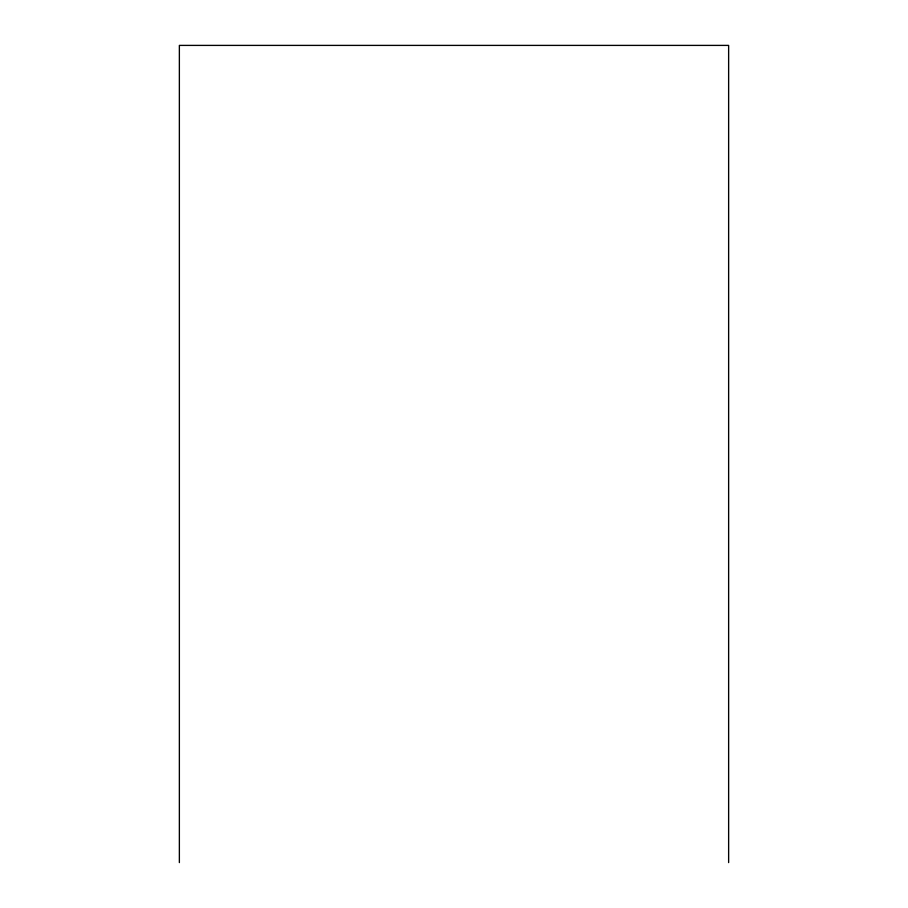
<?xml version="1.0" encoding="UTF-8"?>
<svg xmlns="http://www.w3.org/2000/svg" width="908" height="908" viewBox="0 0 908 908"><rect width="100%" height="100%" fill="white"/><g stroke="black" fill="none" stroke-linecap="round" stroke-linejoin="round"><path stroke-width="1.36" d="M728.636 862.6L728.636 45.4L179.364 45.4L179.364 862.6"/></g></svg>
